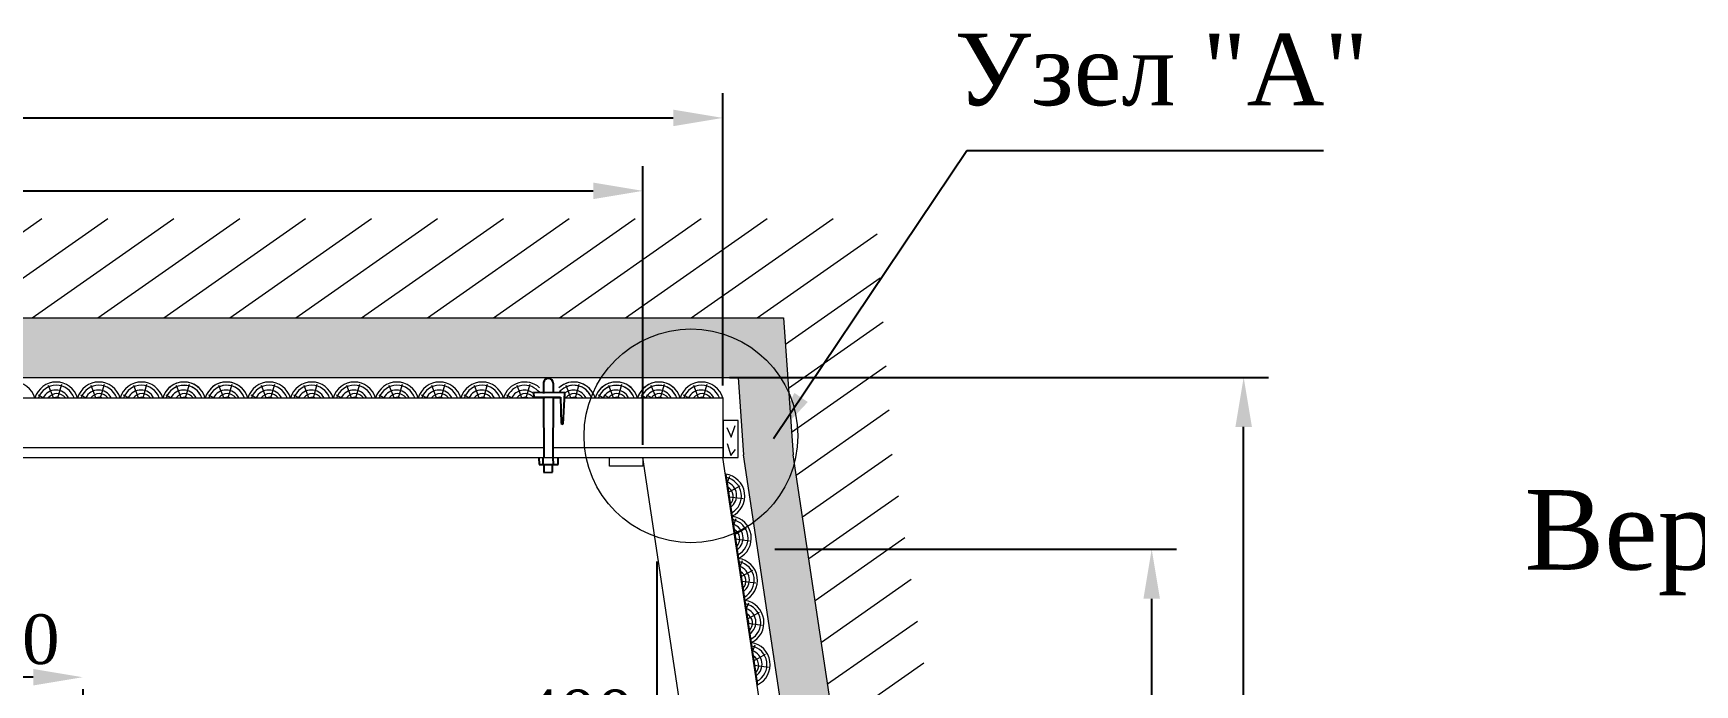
# Model space of a CAD drawing. Header units: millimetres. Extents: x -46762 to 217101, y -107409 to 31524.
# Drawn here: x 171050 to 175235, y -97327 to -95685 of the extents above; entities that cross this region are included whole.
import ezdxf

# ---------------------------------------------------------------- set-up
doc = ezdxf.new("R2010")
doc.units = ezdxf.units.MM
doc.styles.get("Standard").update_dxf_attribs({"font": 'TIMES.TTF'})
doc.dimstyles.new('ISO-25', dxfattribs={"dimscale": 50, "dimtxt": 2.5, "dimasz": 2.5, "dimexe": 1.25, "dimexo": 0.625, "dimtad": 1, "dimdec": 0, "dimtxsty": 'Standard', "dimcen": 2.5, "dimadec": 0, "dimazin": 0, "dimtfac": 1, "dimtdec": 0, "dimtmove": 0, "dimatfit": 3, "dimfxl": 1, "dimarcsym": 0})

# ---------------------------------------------------------------- blocks, each defined once
blk = doc.blocks.new('*D463')
at = {"color": 0, "lineweight": -2}
for p, q in [((172918.3598906669, -96985.31597906584), (173929.9007806171, -96985.31597906584)), ((173867.4007806171, -98629.06597906584), (173867.4007806171, -97110.31597906584)), ((172918.3598906669, -98754.06597906584), (173929.9007806171, -98754.06597906584))]:
    blk.add_line(p, q, dxfattribs=at)
at = {"color": 0, "lineweight": 0}
for points in [[(173846.5674472838, -97110.31597906584), (173888.2341139505, -97110.31597906584), (173867.4007806171, -96985.31597906584)], [(173846.5674472838, -98629.06597906584), (173888.2341139505, -98629.06597906584), (173867.4007806171, -98754.06597906584)]]:
    blk.add_solid(points, dxfattribs=at)
at = {"layer": 'Defpoints', "color": 0, "lineweight": 0}
for p in [(172887.1098906669, -96985.31597906584), (173867.4007806171, -96985.31597906584), (172887.1098906669, -98754.06597906584)]:
    blk.add_point(p, dxfattribs=at)
at = {"color": 0, "lineweight": 0, "insert": (173772.5693098168, -97869.69097906581), "char_height": 125, "attachment_point": 5, "rotation": 90}
blk.add_mtext('1800', dxfattribs=at)
blk = doc.blocks.new('*D466')
at = {"color": 0, "lineweight": -2}
for p, q in [((168787.0452366926, -96572.8159790659), (168787.0452366926, -95836.30909318075)), ((172787.0452366926, -96572.81597906584), (172787.0452366926, -95836.30909318075)), ((168912.0452366926, -95898.80909318075), (172662.0452366926, -95898.80909318075))]:
    blk.add_line(p, q, dxfattribs=at)
at = {"color": 0, "lineweight": 0}
for points in [[(168912.0452366926, -95877.97575984742), (168912.0452366926, -95919.64242651408), (168787.0452366926, -95898.80909318075)], [(172662.0452366926, -95877.97575984742), (172662.0452366926, -95919.64242651408), (172787.0452366926, -95898.80909318075)]]:
    blk.add_solid(points, dxfattribs=at)
at = {"layer": 'Defpoints', "color": 0, "lineweight": 0}
for p in [(172787.0452366926, -95898.80909318075), (168787.0452366926, -96604.0659790659), (172787.0452366926, -96604.06597906584)]:
    blk.add_point(p, dxfattribs=at)
at = {"color": 0, "lineweight": 0, "insert": (170787.0452366926, -95803.97762238047), "char_height": 125, "attachment_point": 5}
blk.add_mtext('4000', dxfattribs=at)
blk = doc.blocks.new('*D470')
at = {"color": 0, "lineweight": -2}
for p, q in [((172620.4712641934, -97016.56597906584), (172620.4712641934, -97560.27352968446)), ((172220.1631370187, -97471.71136276654), (172220.1631370187, -97435.27352968446)), ((172345.1631370187, -97497.77352968446), (172495.4712641934, -97497.77352968446))]:
    blk.add_line(p, q, dxfattribs=at)
at = {"color": 0, "lineweight": 0}
for points in [[(172345.1631370187, -97476.94019635113), (172345.1631370187, -97518.60686301779), (172220.1631370187, -97497.77352968446)], [(172495.4712641934, -97476.94019635113), (172495.4712641934, -97518.60686301779), (172620.4712641934, -97497.77352968446)]]:
    blk.add_solid(points, dxfattribs=at)
at = {"layer": 'Defpoints', "color": 0, "lineweight": 0}
for p in [(172620.4712641934, -96985.31597906584), (172220.1631370187, -97502.96136276654), (172620.4712641934, -97497.77352968446)]:
    blk.add_point(p, dxfattribs=at)
at = {"color": 0, "lineweight": 0, "insert": (172421.6596467718, -97402.94205888417), "char_height": 125, "attachment_point": 5}
blk.add_mtext('400', dxfattribs=at)
blk = doc.blocks.new('*D475')
at = {"color": 0, "lineweight": -2}
for p, q in [((168988.4800896849, -96722.81597906584), (168988.4800896849, -96020.03704187967)), ((172585.6103837004, -96722.81597906584), (172585.6103837004, -96020.03704187967)), ((169113.4800896849, -96082.53704187967), (172460.6103837004, -96082.53704187967))]:
    blk.add_line(p, q, dxfattribs=at)
at = {"color": 0, "lineweight": 0}
for points in [[(169113.4800896849, -96061.70370854634), (169113.4800896849, -96103.370375213), (168988.4800896849, -96082.53704187967)], [(172460.6103837004, -96061.70370854634), (172460.6103837004, -96103.370375213), (172585.6103837004, -96082.53704187967)]]:
    blk.add_solid(points, dxfattribs=at)
at = {"layer": 'Defpoints', "color": 0, "lineweight": 0}
for p in [(172585.6103837004, -96082.53704187967), (168988.4800896849, -96754.06597906584), (172585.6103837004, -96754.06597906584)]:
    blk.add_point(p, dxfattribs=at)
at = {"color": 0, "lineweight": 0, "insert": (170787.0452366926, -95987.70557107938), "char_height": 125, "attachment_point": 5}
blk.add_mtext('3600', dxfattribs=at)
blk = doc.blocks.new('*D462')
at = {"color": 0, "lineweight": -2}
for p, q in [((170774.388444161, -97276.69234905636), (170774.388444161, -97245.44234905636)), ((171049.8285577107, -97307.94234905636), (170899.388444161, -97307.94234905636)), ((171174.8285577107, -97338.22547320742), (171174.8285577107, -97370.44234905636))]:
    blk.add_line(p, q, dxfattribs=at)
at = {"color": 0, "lineweight": 0}
for points in [[(170899.388444161, -97287.10901572304), (170899.388444161, -97328.77568238969), (170774.388444161, -97307.94234905636)], [(171049.8285577107, -97287.10901572304), (171049.8285577107, -97328.77568238969), (171174.8285577107, -97307.94234905636)]]:
    blk.add_solid(points, dxfattribs=at)
at = {"layer": 'Defpoints', "color": 0, "lineweight": 0}
for p in [(170774.388444161, -97307.94234905636), (170774.388444161, -97307.94234905636), (171174.8285577107, -97306.97547320742)]:
    blk.add_point(p, dxfattribs=at)
at = {"color": 0, "lineweight": 0, "insert": (170974.6085009358, -97213.11087825608), "char_height": 125, "attachment_point": 5}
blk.add_mtext('400', dxfattribs=at)
blk = doc.blocks.new('*D477')
at = {"color": 0, "lineweight": -2, "ltscale": 10}
for p, q in [((172803.8209673623, -96552.49505834567), (174161.5199656984, -96552.49505834567)), ((174099.0199656984, -98629.06597906584), (174099.0199656984, -96677.49505834567)), ((173119.7947436591, -98754.06597906584), (174161.5199656984, -98754.06597906584))]:
    blk.add_line(p, q, dxfattribs=at)
at = {"color": 0, "lineweight": 0, "ltscale": 10}
for points in [[(174078.1866323651, -96677.49505834567), (174119.8532990318, -96677.49505834567), (174099.0199656984, -96552.49505834567)], [(174078.1866323651, -98629.06597906584), (174119.8532990318, -98629.06597906584), (174099.0199656984, -98754.06597906584)]]:
    blk.add_solid(points, dxfattribs=at)
at = {"layer": 'Defpoints', "color": 0, "lineweight": 0, "ltscale": 10}
for p in [(172772.5709673623, -96552.49505834567), (174099.0199656984, -96552.49505834567), (173088.5447436591, -98754.06597906584)]:
    blk.add_point(p, dxfattribs=at)
at = {"color": 0, "lineweight": 0, "ltscale": 10, "insert": (174004.1884948981, -97653.28051870572), "char_height": 125, "attachment_point": 5, "rotation": 90}
blk.add_mtext('2200', dxfattribs=at)

msp = doc.modelspace()

# ---------------------------------------------------------------- hatches: boundary and pattern name
at = {"lineweight": 0}
h = msp.add_hatch(dxfattribs=at)
h.set_pattern_fill('LINE', scale=30, angle=35, style=0)
h.set_pattern_definition([(35, (703.7426278518979, -25097.17492370575), (-54.63315556243714, 78.02423221852646), [])])
h.paths.add_polyline_path([(168307.2180471512, -98754.06597906584), (173266.5995910089, -98754.06597906584), (172964.1833387152, -96747.98473975332), (172940.2230733203, -96402.49505834567), (168609.6342994449, -96402.49505834565), (168609.6342994449, -96747.98473975332)], flags=16)
h.paths.add_polyline_path([(168019.5306087804, -99004.06597906585), (173554.2870293797, -99004.06597906584), (173214.1833387152, -96747.98473975332), (173172.8851710006, -96152.49505834567), (168359.6342994449, -96152.49505834567), (168359.6342994449, -96747.98473975332)])
at = {"lineweight": 15}
h = msp.add_hatch(dxfattribs=at)
h.set_pattern_fill('GRAVEL', scale=10, style=0)
h.set_pattern_definition([(228.0128, (886.622627851897, -24843.17492370575), (-2032.001726589601, -2286.002808951258), [34.1721, -3383.05]), (184.9697, (863.7626278518983, -24868.57492370575), (3048.004930617913, 253.9982075387458), [58.6405, -5805.4]), (132.5104, (805.3426278518982, -24873.65492370575), (2539.998151833169, -2794.002729246041), [41.34819999999999, -4093.47]), (267.2737, (706.2826278518987, -24937.15492370575), (253.9988970828173, 5079.998365336643), [53.40049999999999, -5286.639999999999]), (292.8337, (703.7426278518979, -24990.49492370575), (-1270.003605550191, 3048.001733005111), [52.3634, -5183.98]), (357.2737, (724.0626278518976, -25038.75492370575), (-5079.998365336643, 253.9988970828175), [53.40049999999999, -5286.639999999999]), (37.6942, (777.4026278518977, -25041.29492370575), (-3302.002086123993, -2539.997735698489), [70.61939999999998, -6991.310000000001]), (72.2553, (833.2826278518987, -24998.11492370575), (1778.00355654672, 5588.00162060364), [66.672, -6600.53]), (121.4296, (853.6026278518984, -24934.61492370575), (-2032.000523526448, 3301.996115997269), [53.5813, -5304.55]), (175.2364, (825.6626278518979, -24888.89492370575), (2793.997805305446, -253.9976162721156), [61.17129999999997, -2997.389999999998]), (222.3974, (764.702627851897, -24883.81492370575), (-3048.000091723971, -2793.996365063697), [79.1078, -7831.68]), (138.8141, (957.7426278518979, -24939.69492370575), (-1777.998867422474, 1523.997655712401), [27.0005, -2673.06]), (171.4692, (937.4226278518981, -24921.91492370575), (3301.99495955914, -508.0012800045699), [51.36819999999996, -5085.459999999995]), (225, (886.622627851897, -24914.29492370575), (-5.329070518200751e-14, -253.9998268700197), [35.9209, -323.289]), (203.1986, (868.8426278518982, -24883.81492370575), (1270.004282559083, 508.0022274306265), [19.3441, -1915.06]), (291.8014, (851.0626278518976, -24891.43492370575), (-254.0001781894509, 762.0004908731864), [27.3566, -1340.48]), (30.9638, (861.2226278518974, -24916.83492370575), (761.9991954808227, 508.0003958660552), [44.43199999999997, -1436.629999999999]), (161.5651, (899.3226278518978, -24893.97492370575), (508.0002318180981, -253.9996222465077), [32.1287, -771.0899999999999]), (16.38950000000001, (703.7426278518979, -24891.43492370575), (2540.001401396935, 761.9984149967804), [45.00880000000001, -4455.88]), (70.3462, (746.9226278518981, -24878.73492370575), (-1015.997168867651, -2793.9960488545), [37.7599, -3738.219999999999]), (293.1986, (899.3226278518978, -24843.17492370575), (-508.0022274306264, 1270.004282559083), [38.688, -1895.72]), (343.6105, (914.5626278518976, -24878.73492370575), (-2540.001401396935, 761.9984149967811), [45.00879999999997, -4455.879999999996]), (339.444, (703.7426278518979, -25048.91492370575), (-1270.001576425591, 507.9993836050138), [43.4035, -2126.77]), (294.7751, (744.3826278518973, -25064.15492370575), (-1269.997040362684, 2793.998702615667), [36.36719999999996, -3600.359999999998]), (66.80140000000002, (901.8626278518987, -25097.17492370575), (508.0022274306268, 1270.004282559083), [38.688, -1895.72]), (17.35400000000001, (917.1026278518984, -25061.61492370575), (-3302.000178185996, -1015.998467560563), [42.57829999999999, -4215.239999999999]), (69.444, (777.4026278518977, -25097.17492370575), (-507.9993836050144, -1270.001576425591), [21.7018, -2148.48]), (101.3098999999999, (886.622627851897, -25097.17492370575), (-253.9987462887348, 1015.996746090262), [12.9515, -1282.2]), (165.9638, (884.082627851898, -25084.47492370575), (762.0005354697173, -253.9995604123641), [52.3634, -994.905]), (186.0090000000001, (833.2826278518987, -25071.77492370575), (2539.996254442795, 253.9994068547858), [48.5267, -4804.139999999999]), (303.6901, (861.2226278518974, -24939.69492370575), (-254.0000871307233, 507.999509923184), [36.6324, -879.178]), (353.1572, (881.5426278518971, -24970.17492370575), (4318.001785664343, -508.002275165484), [63.95569999999999, -6331.599999999999]), (60.94540000000001, (945.0426278518971, -24977.79492370575), (-1015.997636582909, -1777.995761083413), [26.1508, -2588.94]), (90, (957.7426278518979, -24954.93492370575), (-254, 254), [15.24, -238.76]), (120.2564, (828.202627851897, -25064.15492370575), (1015.997846683611, -1777.999103247756), [35.2867, -3493.39]), (48.01279999999999, (810.4226278518981, -25033.67492370575), (2032.001726589601, 2286.002808951258), [68.3443, -3348.88]), (0, (856.1426278518975, -24982.87492370575), (254, 254), [66.04, -187.96]), (325.3048, (922.1826278518984, -24982.87492370575), (-2539.995599095369, 1778.000169048476), [40.161, -3975.93]), (254.0546, (955.202627851897, -25005.73492370575), (-254.0006479701474, -1016.002420320363), [36.9829, -1812.17]), (207.646, (945.0426278518971, -25041.29492370575), (-4825.998304902272, -2540.001597472339), [60.2145, -5961.25]), (175.4261, (891.702627851897, -25069.23492370575), (-3302.000760474751, 253.9987711219462), [63.70289999999996, -6306.579999999995]), (175.4261, (891.702627851897, -25069.23492370575), (-3302.000760474751, 253.9987711219462), [63.70289999999996, -6306.579999999995])])
h.paths.add_polyline_path([(168734.6342994449, -96552.49505834567), (172825.6258147121, -96552.49505834567), (172839.1833387152, -96747.98473975332), (173141.5995910089, -98754.06597906584), (173266.5995910089, -98754.06597906584), (172964.1833387152, -96747.98473975332), (172940.2230733203, -96402.49505834567), (168609.6342994449, -96402.49505834565), (168609.6342994449, -96747.98473975332), (168307.2180471512, -98754.06597906584), (168432.2180471512, -98754.06597906584), (168734.6342994449, -96747.98473975332)])

# ---------------------------------------------------------------- linework, layer by layer
at = {"color": 7, "lineweight": 0}
for p, q in [((168609.6342994449, -96402.49505834567), (172940.2230733203, -96402.49505834567)), ((172940.2230733203, -96402.49505834565), (172964.1833387152, -96747.98473975332)), ((173141.5995910089, -98754.06597906584), (172839.1833387152, -96747.98473975332)), ((173266.5995910089, -98754.06597906585), (172964.1833387152, -96747.98473975332))]:
    msp.add_line(p, q, dxfattribs=at)
at = {"color": 7, "lineweight": 15}
for p, q in [((168734.6342994449, -96552.49505834567), (172825.6258147121, -96552.49505834567)), ((172825.6258147121, -96552.49505834567), (172839.1833387152, -96747.98473975332)), ((171383.8429760495, -96596.07604401169), (171397.663369326, -96604.06597906584)), ((171422.4129156914, -96604.06597906584), (171410.4541239338, -96572.5820129306)), ((171433.8752274921, -96604.06597906584), (171443.718479664, -96569.92211181289)), ((171495.7836139984, -96598.77529043378), (171504.9350522897, -96604.06597906584)), ((171529.6845986545, -96604.06597906584), (171517.7258068962, -96572.5820129306)), ((171541.1469104552, -96604.06597906584), (171550.9901626277, -96569.92211181289)), ((172404.262426799, -96604.06597906571), (172392.3036350414, -96572.58201293046)), ((172415.7247385997, -96604.06597906571), (172425.5679907716, -96569.92211181276)), ((172472.9641701196, -96596.07604401273), (172486.7845633962, -96604.06597906689)), ((172487.507536046, -96596.07604401279), (172501.3279293235, -96604.06597906695)), ((172511.5341097615, -96604.06597906689), (172499.5753180039, -96572.58201293164)), ((172522.9964215622, -96604.06597906689), (172532.8396737341, -96569.92211181394)), ((172580.2358530815, -96596.07604401156), (172594.056246358, -96604.06597906571)), ((172594.7792190078, -96596.07604401161), (172608.5996122853, -96604.06597906577)), ((172618.8057927233, -96604.06597906571), (172606.8470009658, -96572.58201293046)), ((172630.2681045241, -96604.06597906571), (172640.1113566959, -96569.92211181276)), ((169233.8798322095, -96604.06597906584), (172338.8595886284, -96604.06597906584)), ((170947.0222618799, -96604.0659790659), (171054.2939448429, -96604.0659790659)), ((171054.293944843, -96604.0659790659), (171161.565627806, -96604.0659790659)), ((171161.5656278067, -96604.0659790659), (171268.8373107697, -96604.0659790659)), ((171268.8373107697, -96604.0659790659), (171376.1089937327, -96604.0659790659)), ((171376.1089937326, -96604.06597906584), (171471.8496681405, -96604.06597906584)), ((171376.1089937325, -96604.06597906584), (171483.3806766955, -96604.06597906584)), ((171483.3806766969, -96604.06597906706), (171590.6523596599, -96604.06597906706)), ((171495.627176478, -96604.06597906584), (171590.6523596587, -96604.06597906584)), ((171590.6523596596, -96604.0659790659), (171697.9240426226, -96604.0659790659)), ((171697.924042622, -96604.0659790659), (171805.195725585, -96604.0659790659)), ((171805.195725585, -96604.0659790659), (171912.467408548, -96604.0659790659)), ((171912.4674085478, -96604.065979067), (172019.7390915108, -96604.065979067)), ((172019.7390915109, -96604.065979067), (172127.0107744739, -96604.065979067)), ((172127.0107744746, -96604.065979067), (172234.2824574376, -96604.065979067)), ((172234.2824574376, -96604.065979067), (172338.8595886284, -96604.06597906702)), ((172360.4767791251, -96604.06597906572), (172378.2577153803, -96604.06597906572)), ((172363.9881495138, -96604.06597906584), (172378.2577153803, -96604.06597906584)), ((172363.9881495138, -96604.06597906571), (172378.2577153803, -96604.06597906571)), ((172375.9484921474, -96602.00531188028), (172378.2443019476, -96603.33258027512)), ((172388.4752070958, -96604.06597906582), (172563.9881495138, -96604.06597906584)), ((172388.4752070958, -96604.06597906572), (172453.699179248, -96604.06597906571)), ((172388.4752070958, -96604.06597906571), (172465.2301878031, -96604.06597906571)), ((172388.6273979049, -96600.92741812096), (172394.0562463609, -96604.06597906577)), ((172465.2301878027, -96604.06597906689), (172560.9708622106, -96604.06597906689)), ((172465.2301878026, -96604.06597906689), (172572.5018707656, -96604.06597906689)), ((172563.9881495138, -96604.06597906584), (172787.0452366926, -96604.06597906584)), ((172572.5018707645, -96604.06597906571), (172668.2425451724, -96604.06597906571)), ((172572.5018707644, -96604.06597906571), (172679.7735537275, -96604.06597906571)), ((172679.7735537296, -96604.06597906577), (172787.0452366926, -96604.06597906577)), ((172770.6408722529, -96604.065979067), (172787.0452366926, -96604.065979067)), ((172787.0452366926, -96604.06597906584), (172787.0452366926, -96754.06597906584)), ((169232.1210444573, -96729.06597906582), (172335.1635309977, -96729.06597906584)), ((169237.2948773019, -96754.06597906585), (172334.4243194715, -96754.06597906584)), ((172334.4037003794, -96754.06597906582), (172509.9265383043, -96754.06597906584)), ((172358.5878138052, -96729.06597906584), (172511.1388041465, -96729.06597906584)), ((172363.8483904897, -96754.06597906584), (172380.462110925, -96754.06597906584)), ((172501.6103837004, -96776.4659790652), (172501.6103837004, -96754.06597906584)), ((172509.9265383043, -96754.06597906584), (172787.0452366926, -96754.06597906584)), ((172511.1388041465, -96729.06597906584), (172787.0452366926, -96729.06597906584)), ((172887.1098906669, -98754.06597906584), (172585.6103837004, -96754.06597906584)), ((172585.6103837004, -96754.06597906584), (172585.6103837004, -96776.4659790652)), ((173088.5447436591, -98754.06597906584), (172787.0452366926, -96754.06597906584)), ((172585.6103837004, -96776.4659790652), (172501.6103837004, -96776.4659790652)), ((172794.5245901332, -96796.11559769692), (172810.2065820592, -96902.23481883515)), ((172810.8510920227, -96902.32504096028), (172826.5330839486, -97008.44426209854)), ((172826.5330839419, -97008.44426205016), (172842.2150758679, -97114.5634831884)), ((172842.8595858314, -97114.65370531354), (172858.5415777573, -97220.77292645178)), ((172858.5415777506, -97220.77292640343), (172874.2235696766, -97326.89214754166))]:
    msp.add_line(p, q, dxfattribs=at)
at = {"color": 7}
for p, q in [((172389.0880929816, -96591.42671578583), (172309.9831806601, -96590.88397336174)), ((172309.9831806601, -96590.88397336174), (172311.2296368277, -96602.62351786093)), ((172335.5735065835, -96565.65528789282), (172335.6899845226, -96592.84185769333)), ((172359.7075475411, -96567.13828963529), (172359.5446201316, -96592.67818994662)), ((172385.2762385437, -96670.03683382207), (172389.0880929816, -96591.42671578583)), ((172311.2296368277, -96602.62351786093), (172378.2196302128, -96601.9836175668)), ((172335.7366321048, -96603.72965119987), (172336.3802871005, -96753.96214668134)), ((172359.4726728411, -96603.95638206937), (172358.5150744369, -96754.06597906584)), ((172378.2196302128, -96601.9836175668), (172379.4469411515, -96669.08861439563)), ((172379.4469411515, -96669.08861439563), (172385.2762385437, -96670.03683382207)), ((172323.7841611717, -96754.1677295322), (172324.1931514565, -96771.71865686802)), ((172334.1837056459, -96771.86150813062), (172334.3954533964, -96753.96214668134)), ((172360.2907452853, -96772.14925560071), (172359.9956060059, -96754.06597906584)), ((172372.6510903363, -96772.29669891576), (172372.353544616, -96754.06597906584)), ((172324.1931514565, -96771.71865686802), (172372.6510903363, -96772.29669891576)), ((172336.16853935, -96771.86150813062), (172336.5649630099, -96791.90474592082)), ((172336.5649630099, -96791.90474592082), (172357.8446701196, -96791.48386684687)), ((172357.8446701196, -96791.48386684687), (172358.0756228291, -96772.12283198605))]:
    msp.add_line(p, q, dxfattribs=at)
at = {"color": 7, "lineweight": 15}
for points in [[(171062.0279271593, -96596.07604401174), (171075.8483204368, -96604.0659790659)], [(171100.5978668015, -96604.0659790659), (171088.6390750435, -96572.58201293088)], [(171112.0601786026, -96604.0659790659), (171121.9034307745, -96569.92211181315)], [(171169.299610123, -96596.07604401174), (171183.1200034005, -96604.0659790659)], [(171207.8695497653, -96604.0659790659), (171195.9107580072, -96572.58201293088)], [(171219.3318615663, -96604.0659790659), (171229.1751137382, -96569.92211181315)], [(171276.571293086, -96596.07604401174), (171290.3916863635, -96604.0659790659)], [(171315.1412327283, -96604.0659790659), (171303.1824409702, -96572.58201293088)], [(171326.6035445293, -96604.0659790659), (171336.4467967012, -96569.92211181315)], [(171383.8429760488, -96596.07604401169), (171397.6633693263, -96604.06597906584)], [(171422.412915691, -96604.06597906584), (171410.454123933, -96572.58201293083)], [(171433.8752274921, -96604.06597906584), (171443.7184796639, -96569.9221118131)], [(171491.1146590132, -96596.07604401291), (171504.9350522907, -96604.06597906706)], [(171529.6845986554, -96604.06597906706), (171517.7258068974, -96572.58201293205)], [(171541.1469104565, -96604.06597906706), (171550.9901626284, -96569.92211181432)], [(171598.3863419759, -96596.07604401174), (171612.2067352533, -96604.0659790659)], [(171636.9562816181, -96604.0659790659), (171624.99748986, -96572.58201293088)], [(171648.4185934191, -96604.0659790659), (171658.261845591, -96569.92211181315)], [(171705.6580249383, -96596.07604401174), (171719.4784182158, -96604.0659790659)], [(171744.2279645805, -96604.0659790659), (171732.2691728225, -96572.58201293088)], [(171755.6902763816, -96604.0659790659), (171765.5335285534, -96569.92211181315)], [(171812.9297079013, -96596.07604401174), (171826.7501011788, -96604.0659790659)], [(171851.4996475435, -96604.0659790659), (171839.5408557855, -96572.58201293088)], [(171862.9619593446, -96604.0659790659), (171872.8052115164, -96569.92211181315)], [(171920.2013908641, -96596.07604401285), (171934.0217841415, -96604.065979067)], [(171958.7713305063, -96604.065979067), (171946.8125387483, -96572.58201293199)], [(171970.2336423073, -96604.065979067), (171980.0768944792, -96569.92211181426)], [(172027.4730738272, -96596.07604401285), (172041.2934671047, -96604.065979067)], [(172066.0430134694, -96604.065979067), (172054.0842217114, -96572.58201293199)], [(172077.5053252705, -96604.065979067), (172087.3485774423, -96569.92211181426)], [(172134.7447567909, -96596.07604401285), (172148.5651500684, -96604.065979067)], [(172173.3146964331, -96604.065979067), (172161.3559046751, -96572.58201293199)], [(172184.7770082342, -96604.065979067), (172194.6202604061, -96569.92211181426)], [(172242.0164397539, -96596.07604401285), (172255.8368330314, -96604.065979067)], [(172280.5863793961, -96604.065979067), (172268.6275876381, -96572.58201293199)], [(172292.0486911972, -96604.065979067), (172301.8919433691, -96569.92211181426)], [(172404.2624267986, -96604.06597906571), (172392.3036350406, -96572.5820129307)], [(172415.7247385996, -96604.06597906571), (172425.5679907715, -96569.92211181296)], [(172472.9641701189, -96596.07604401273), (172486.7845633964, -96604.06597906689)], [(172511.5341097612, -96604.06597906689), (172499.5753180031, -96572.58201293187)], [(172522.9964215622, -96604.06597906689), (172532.8396737341, -96569.92211181414)], [(172580.2358530808, -96596.07604401156), (172594.0562463582, -96604.06597906571)], [(172618.805792723, -96604.06597906571), (172606.8470009649, -96572.5820129307)], [(172630.268104524, -96604.06597906571), (172640.1113566959, -96569.92211181296)], [(172687.5075360459, -96596.07604401161), (172701.3279293233, -96604.06597906577)], [(172726.0774756881, -96604.06597906577), (172714.11868393, -96572.58201293075)], [(172737.5397874891, -96604.06597906577), (172747.383039661, -96569.92211181302)], [(172797.0588365401, -96678.75902508758), (172808.2327036356, -96703.32924176625), (172817.9170087911, -96673.54699868325)], [(172797.80361751, -96718.96498631727), (172807.4879226655, -96749.49185240973), (172818.661789761, -96734.60073086823)], [(172803.5593130568, -96802.59844632477), (172797.6756131682, -96817.43840616746)], [(172801.2937365681, -96841.92205843443), (172830.691208498, -96825.48911992571)], [(172802.9694060099, -96853.26122611754), (172838.1854322363, -96858.00725404685)], [(172819.8858149463, -96908.80788958815), (172814.0021150577, -96923.64784943082)], [(172817.6202384576, -96948.1315016978), (172847.0177103874, -96931.69856318909)], [(172819.2959078994, -96959.47066938091), (172854.5119341258, -96964.21669731023)], [(172835.5678068656, -97014.92711067802), (172829.6841069769, -97029.76707052071)], [(172833.3022303768, -97054.25072278769), (172862.6997023067, -97037.81778427897)], [(172834.9778998186, -97065.5898904708), (172870.193926045, -97070.33591840009)], [(172851.894308755, -97121.1365539414), (172846.0106088664, -97135.97651378409)], [(172849.6287322662, -97160.46016605107), (172879.0262041961, -97144.02722754233)], [(172851.3044017081, -97171.79933373416), (172886.5204279345, -97176.54536166348)], [(172867.5763006742, -97227.25577503127), (172861.6926007856, -97242.09573487398)], [(172865.3107241855, -97266.57938714094), (172894.7081961154, -97250.14644863222)], [(172866.9863936273, -97277.91855482403), (172902.2024198537, -97282.66458275335)]]:
    msp.add_lwpolyline(points, dxfattribs=at)
msp.add_lwpolyline([(172826.1112138702, -96660.88941150816), (172788.1193123544, -96660.88941150816), (172788.1193123544, -96753.9592558046), (172826.1112138702, -96753.9592558046)], close=True, dxfattribs=at)
at = {"color": 7, "lineweight": 0, "ltscale": 10}
msp.add_circle((172706.746380168, -96699.77431475441), 269.2064929470903, dxfattribs=at)
at = {"color": 7}
msp.add_arc((172347.5942232915, -96567.1503260451), 12.11333022955152, 0.05693195875678125, 172.9104259522138, dxfattribs=at)
at = {"color": 7, "lineweight": 15}
for centre, radius, start, end in [((171000.6581033614, -96620.16556007176), 56, 16.70789613008618, 163.2921038699138), ((171107.9297863245, -96620.16556007176), 56, 16.70789613008618, 163.2921038699138), ((171107.9297863245, -96620.16556007176), 47.72269826981938, 19.71592301899786, 160.2840769810021), ((171106.82372419, -96620.45682248403), 35.9061071650649, 27.16096028538483, 152.8390397146152), ((171109.4847828617, -96620.45682248403), 27.04033853355213, 37.31255219454554, 142.6874478054545), ((171215.2014692882, -96620.16556007176), 56, 16.70789613008618, 163.2921038699138), ((171215.2014692882, -96620.16556007176), 47.72269826981938, 19.71592301899786, 160.2840769810021), ((171214.0954071537, -96620.45682248403), 35.9061071650649, 27.16096028538483, 152.8390397146152), ((171216.7564658254, -96620.45682248403), 27.04033853355213, 37.31255219454554, 142.6874478054545), ((171322.4731522512, -96620.16556007176), 56, 16.70789613008618, 163.2921038699138), ((171322.4731522512, -96620.16556007176), 47.72269826981938, 19.71592301899786, 160.2840769810021), ((171321.3670901167, -96620.45682248403), 35.9061071650649, 27.16096028538483, 152.8390397146152), ((171324.0281487884, -96620.45682248403), 27.04033853355213, 37.31255219454554, 142.6874478054545), ((171429.7448352145, -96620.16556007118), 56, 40.76493410763884, 163.2921038699138), ((171429.744835214, -96620.1655600717), 56, 16.70789613008618, 163.2921038699138), ((171429.7448352145, -96620.16556007118), 47.72269826981938, 27.84177782363672, 160.2840769807839), ((171429.744835214, -96620.1655600717), 47.72269826981938, 19.71592301899786, 160.2840769810021), ((171428.63877308, -96620.45682248409), 35.9061071650649, 27.16096028492322, 152.8390397150768), ((171428.6387730795, -96620.45682248397), 35.9061071650649, 27.16096028538483, 152.8390397146152), ((171431.2998317506, -96620.45682248409), 27.04033853355213, 37.31255219479537, 142.6874478052046), ((171431.2998317512, -96620.45682248397), 27.04033853355213, 37.31255219454554, 142.6874478054545), ((171537.0165181784, -96620.16556007293), 56, 16.70789613008618, 163.2921038699138), ((171537.0165181784, -96620.16556007293), 47.72269826981938, 19.71592301899786, 160.2840769810021), ((171537.0165181775, -96620.16556007118), 47.72269826981938, 19.71592301921612, 149.5746366609578), ((171537.0165181775, -96620.16556007118), 56, 16.70789613008618, 136.6607496624586), ((171535.9104560424, -96620.45682248409), 35.9061071650649, 27.16096028492322, 152.8390397150768), ((171535.9104560439, -96620.4568224852), 35.9061071650649, 27.16096028538483, 152.8390397146152), ((171538.5715147143, -96620.45682248409), 27.04033853355213, 37.31255219479537, 142.6874478052046), ((171538.5715147156, -96620.4568224852), 27.04033853355213, 37.31255219454554, 142.6874478054545), ((171644.2882011411, -96620.16556007176), 56, 16.70789613008618, 163.2921038699138), ((171644.2882011411, -96620.16556007176), 47.72269826981938, 19.71592301899786, 160.2840769810021), ((171643.1821390066, -96620.45682248403), 35.9061071650649, 27.16096028538483, 152.8390397146152), ((171645.8431976782, -96620.45682248403), 27.04033853355213, 37.31255219454554, 142.6874478054545), ((171751.5598841035, -96620.16556007176), 56, 16.70789613008618, 163.2921038699138), ((171751.5598841035, -96620.16556007176), 47.72269826981938, 19.71592301899786, 160.2840769810021), ((171750.453821969, -96620.45682248403), 35.9061071650649, 27.16096028538483, 152.8390397146152), ((171753.1148806406, -96620.45682248403), 27.04033853355213, 37.31255219454554, 142.6874478054545), ((171858.8315670665, -96620.16556007176), 56, 16.70789613008618, 163.2921038699138), ((171858.8315670665, -96620.16556007176), 47.72269826981938, 19.71592301899786, 160.2840769810021), ((171857.725504932, -96620.45682248403), 35.9061071650649, 27.16096028538483, 152.8390397146152), ((171860.3865636036, -96620.45682248403), 27.04033853355213, 37.31255219454554, 142.6874478054545), ((171966.1032500293, -96620.16556007287), 56, 16.70789613008618, 163.2921038699138), ((171966.1032500293, -96620.16556007287), 47.72269826981938, 19.71592301899786, 160.2840769810021), ((171964.9971878948, -96620.45682248514), 35.9061071650649, 27.16096028538483, 152.8390397146152), ((171967.6582465664, -96620.45682248514), 27.04033853355213, 37.31255219454554, 142.6874478054545), ((172073.3749329924, -96620.16556007287), 56, 16.70789613008618, 163.2921038699138), ((172073.3749329924, -96620.16556007287), 47.72269826981938, 19.71592301899786, 160.2840769810021), ((172072.2688708579, -96620.45682248514), 35.9061071650649, 27.16096028538483, 152.8390397146152), ((172074.9299295295, -96620.45682248514), 27.04033853355213, 37.31255219454554, 142.6874478054545), ((172180.6466159561, -96620.16556007287), 56, 16.70789613008618, 163.2921038699138), ((172180.6466159561, -96620.16556007287), 47.72269826981938, 19.71592301899786, 160.2840769810021), ((172179.5405538216, -96620.45682248514), 35.9061071650649, 27.16096028538483, 152.8390397146152), ((172182.2016124933, -96620.45682248514), 27.04033853355213, 37.31255219454554, 142.6874478054545), ((172287.9182989191, -96620.16556007287), 56, 47.84461660051224, 163.2921038699138), ((172287.9182989191, -96620.16556007287), 47.72269826981938, 37.68503046065691, 160.2840769810021), ((172286.8122367846, -96620.45682248514), 35.9061071650649, 49.28547700645911, 152.8390397146152), ((172289.4732954563, -96620.45682248514), 27.04033853355213, 37.31255219454554, 142.6874478054545), ((172411.594346322, -96620.16556007105), 47.72269826981938, 27.84177782363672, 142.8117960568098), ((172411.5943463216, -96620.16556007157), 47.72269826981938, 19.71592301899786, 142.8117960560253), ((172411.594346322, -96620.16556007105), 56, 40.76493410763884, 132.197756044075), ((172411.5943463216, -96620.16556007157), 56, 16.70789613008618, 132.197756043393), ((172410.4882841875, -96620.45682248396), 35.9061071650649, 27.16096028492322, 126.6040657065284), ((172410.4882841871, -96620.45682248384), 35.9061071650649, 27.16096028538483, 126.6040657055683), ((172413.1493428582, -96620.45682248396), 27.04033853355213, 37.31255219479537, 142.6874478052046), ((172413.1493428587, -96620.45682248384), 27.04033853355213, 37.31255219454554, 142.6874478054545), ((172518.8660292845, -96620.16556007223), 56, 40.76493410763884, 163.2921038699138), ((172518.8660292841, -96620.16556007275), 56, 16.70789613008618, 163.2921038699138), ((172518.8660292845, -96620.16556007223), 47.72269826981938, 27.84177782363672, 160.2840769807839), ((172518.8660292841, -96620.16556007275), 47.72269826981938, 19.71592301899786, 160.2840769810021), ((172517.7599671501, -96620.45682248514), 35.9061071650649, 27.16096028492322, 152.8390397150768), ((172517.7599671496, -96620.45682248502), 35.9061071650649, 27.16096028538483, 152.8390397146152), ((172520.4210258207, -96620.45682248514), 27.04033853355213, 37.31255219479537, 142.6874478052046), ((172520.4210258213, -96620.45682248502), 27.04033853355213, 37.31255219454554, 142.6874478054545), ((172626.1377122464, -96620.16556007105), 56, 40.76493410763884, 163.2921038699138), ((172626.137712246, -96620.16556007157), 56, 16.70789613008618, 163.2921038699138), ((172626.1377122464, -96620.16556007105), 47.72269826981938, 27.84177782363672, 160.2840769807839), ((172626.137712246, -96620.16556007157), 47.72269826981938, 19.71592301899786, 160.2840769810021), ((172625.0316501119, -96620.45682248396), 35.9061071650649, 27.16096028492322, 152.8390397150768), ((172625.0316501115, -96620.45682248384), 35.9061071650649, 27.16096028538483, 152.8390397146152), ((172627.6927087826, -96620.45682248396), 27.04033853355213, 37.31255219479537, 142.6874478052046), ((172627.6927087831, -96620.45682248384), 27.04033853355213, 37.31255219454554, 142.6874478054545), ((172733.4093952111, -96620.16556007163), 56, 16.70789613008618, 163.2921038699138), ((172733.4093952111, -96620.16556007163), 47.72269826981938, 19.71592301899786, 160.2840769810021), ((172732.3033330766, -96620.4568224839), 35.9061071650649, 27.16096028538483, 152.8390397146152), ((172734.9643917482, -96620.4568224839), 27.04033853355213, 37.31255219454554, 142.6874478054545), ((171109.0414601391, -96620.01344878844), 17.28816356719472, 67.28695266422332, 112.7130473357767), ((171216.3131431028, -96620.01344878844), 17.28816356719472, 67.28695266422332, 112.7130473357767), ((171323.5848260658, -96620.01344878844), 17.28816356719472, 67.28695266422332, 112.7130473357767), ((171430.8565090284, -96620.0134487884), 17.28816356719472, 67.28695266422332, 112.7130473357767), ((171430.8565090286, -96620.01344878838), 17.28816356719472, 67.28695266422332, 112.7130473357767), ((171538.1281919921, -96620.0134487884), 17.28816356719472, 67.28695266422332, 112.7130473357767), ((171538.128191993, -96620.0134487896), 17.28816356719472, 67.28695266422332, 112.7130473357767), ((171645.3998749556, -96620.01344878844), 17.28816356719472, 67.28695266422332, 112.7130473357767), ((171752.6715579181, -96620.01344878844), 17.28816356719472, 67.28695266422332, 112.7130473357767), ((171859.9432408811, -96620.01344878844), 17.28816356719472, 67.28695266422332, 112.7130473357767), ((171967.2149238439, -96620.01344878954), 17.28816356719472, 67.28695266422332, 112.7130473357767), ((172074.486606807, -96620.01344878954), 17.28816356719472, 67.28695266422332, 112.7130473357767), ((172181.7582897707, -96620.01344878954), 17.28816356719472, 67.28695266422332, 112.7130473357767), ((172289.0299727337, -96620.01344878954), 17.28816356719472, 67.28695266422332, 112.7130473357767), ((172411.594346322, -96620.16556007105), 47.72269826981938, 157.7386735101111, 160.2840769807839), ((172412.706020136, -96620.01344878828), 17.28816356719472, 67.28695266422332, 112.7130473357767), ((172412.7060201362, -96620.01344878825), 17.28816356719472, 67.28695266422332, 112.7130473357767), ((172519.9777030985, -96620.01344878945), 17.28816356719472, 67.28695266422332, 112.7130473357767), ((172519.9777030987, -96620.01344878942), 17.28816356719472, 67.28695266422332, 112.7130473357767), ((172627.2493860603, -96620.01344878828), 17.28816356719472, 67.28695266422332, 112.7130473357767), ((172627.2493860605, -96620.01344878825), 17.28816356719472, 67.28695266422332, 112.7130473357767), ((172734.5210690256, -96620.0134487883), 17.28816356719472, 67.28695266422332, 112.7130473357767), ((172786.4389692127, -96851.52879769777), 55.99999999999836, 295.1140617393231, 81.69826947945944), ((172786.4389692127, -96851.52879769777), 47.72269826981798, 298.1220886284888, 78.69024259040253), ((172785.9891412948, -96850.47719792486), 35.90610716506384, 305.5671258945165, 71.2452053241604), ((172786.3781600875, -96853.1096677979), 27.04033853355134, 315.7187178036108, 61.09361341539749), ((172786.7519613256, -96852.6062912939), 17.28816356719421, 345.6931182736803, 31.11921294528349), ((172802.7654711021, -96957.73824096115), 55.99999999999836, 295.1140617393231, 81.69826947945944), ((172802.7654711021, -96957.73824096115), 47.72269826981798, 298.1220886284888, 78.69024259040253), ((172802.3156431842, -96956.68664118824), 35.90610716506384, 305.5671258945165, 71.2452053241604), ((172802.704661977, -96959.31911106128), 27.04033853355134, 315.7187178036108, 61.09361341539749), ((172803.078463215, -96958.81573455728), 17.28816356719421, 345.6931182736803, 31.11921294528349), ((172818.4474630214, -97063.85746205102), 55.99999999999836, 295.1140617393231, 81.69826947945944), ((172818.4474630214, -97063.85746205102), 47.72269826981798, 298.1220886284888, 78.69024259040253), ((172817.9976351035, -97062.80586227811), 35.90610716506384, 305.5671258945165, 71.2452053241604), ((172818.3866538962, -97065.43833215116), 27.04033853355134, 315.7187178036108, 61.09361341539749), ((172818.7604551343, -97064.93495564716), 17.28816356719421, 345.6931182736803, 31.11921294528349), ((172834.7739649108, -97170.06690531441), 55.99999999999836, 295.1140617393231, 81.69826947945944), ((172834.7739649108, -97170.06690531441), 47.72269826981798, 298.1220886284888, 78.69024259040253), ((172834.3241369929, -97169.01530554148), 35.90610716506384, 305.5671258945165, 71.2452053241604), ((172834.7131557857, -97171.64777541453), 27.04033853355134, 315.7187178036108, 61.09361341539749), ((172835.0869570237, -97171.14439891052), 17.28816356719421, 345.6931182736803, 31.11921294528349), ((172850.4559568301, -97276.18612640428), 55.99999999999836, 295.1140617393231, 81.69826947945944), ((172850.4559568301, -97276.18612640428), 47.72269826981798, 298.1220886284888, 78.69024259040253), ((172850.0061289122, -97275.13452663137), 35.90610716506384, 305.5671258945165, 71.2452053241604), ((172850.3951477049, -97277.7669965044), 27.04033853355134, 315.7187178036108, 61.09361341539749), ((172850.768948943, -97277.2636200004), 17.28816356719421, 345.6931182736803, 31.11921294528349)]:
    msp.add_arc(centre, radius, start, end, dxfattribs=at)

# ---------------------------------------------------------------- texts
at = {"color": 7, "linetype": 'Continuous'}
msp.add_text('Верхнее строение рельсового пути', height=200, dxfattribs=at).set_placement((174806.2026927702, -97036.65847481346))
at = {"color": 7, "lineweight": 0, "insert": (173892.1526572182, -95778.21631080833), "char_height": 180, "width": 3793.798760889797, "attachment_point": 5}
msp.add_mtext('\\A1;Узел "А"', dxfattribs=at)

# ---------------------------------------------------------------- dimensions: what is measured, and where the dimension line sits
at = {"color": 7, "lineweight": 0}
for base, p1, p2, override, picture, middle in [((172787.0452366926, -95898.80909318075), (168787.0452366926, -96604.0659790659), (172787.0452366926, -96604.06597906584), {"dimtad": 2}, '*D466', (170787.0452366926, -95898.80909318075)), ((172620.4712641934, -97497.77352968446), (172220.1631370187, -97502.96136276654), (172620.4712641934, -96985.31597906584), {"dimadec": 4}, '*D470', (172421.6596467718, -97497.77352968446))]:
    dim = msp.add_linear_dim(base=base, p1=p1, p2=p2, dimstyle='ISO-25', override=override, dxfattribs=at)
    dim.commit()
    dim.dimension.update_dxf_attribs({"geometry": picture, "text_midpoint": middle, "dimtype": 160})
dim = msp.add_linear_dim(base=(172585.6103837004, -96082.53704187967), p1=(168988.4800896849, -96754.06597906584), p2=(172585.6103837004, -96754.06597906584), text='3600', dimstyle='ISO-25', override={"dimadec": 4}, dxfattribs=at)
dim.commit()
dim.dimension.update_dxf_attribs({"geometry": '*D475', "text_midpoint": (170787.0452366926, -96082.53704187967), "dimtype": 160})
at = {"color": 7, "lineweight": 0, "ltscale": 10}
dim = msp.add_linear_dim(base=(174099.0199656984, -96552.49505834567), p1=(173088.5447436591, -98754.06597906584), p2=(172772.5709673623, -96552.49505834567), angle=90, text='2200', dimstyle='ISO-25', override={"dimadec": 4}, dxfattribs=at)
dim.commit()
dim.dimension.update_dxf_attribs({"geometry": '*D477', "text_midpoint": (174004.1884948981, -97653.28051870572)})
at = {"color": 7, "lineweight": 0}
dim = msp.add_linear_dim(base=(173867.4007806171, -96985.31597906584), p1=(172887.1098906669, -98754.06597906584), p2=(172887.1098906669, -96985.31597906584), angle=90, text='1800', dimstyle='ISO-25', override={"dimadec": 4}, dxfattribs=at)
dim.commit()
dim.dimension.update_dxf_attribs({"geometry": '*D463', "text_midpoint": (173867.4007806171, -97869.69097906581), "dimtype": 160})
dim = msp.add_linear_dim(base=(170774.388444161, -97307.94234905636), p1=(171174.8285577107, -97306.97547320742), p2=(170774.388444161, -97307.94234905636), dimstyle='ISO-25', override={"dimadec": 4}, dxfattribs=at)
dim.commit()
dim.dimension.update_dxf_attribs({"geometry": '*D462', "text_midpoint": (170974.6085009358, -97213.11087825608)})

# ---------------------------------------------------------------- leaders
at = {"color": 7, "lineweight": 0, "ltscale": 10}
msp.add_leader([(172914.5432506338, -96706.88605965802), (173401.3169456765, -95980.83521377266), (174299.9765214175, -95980.83521377266)], dimstyle='ISO-25', override={"dimgap": 0.625, "dimtad": 0, "dimadec": 4}, dxfattribs=at)

doc.saveas('drawing.dxf')
